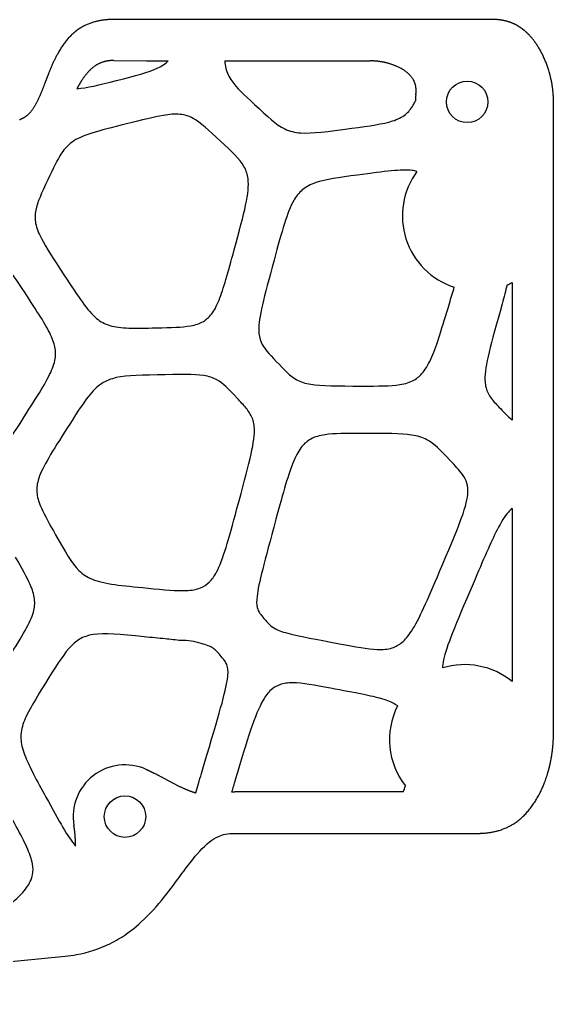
# Model space of a CAD drawing. Header units: millimetres. Extents: x -115 to 32, y -70 to 51.
# Drawn here: x -19.2 to 32.3, y -70 to 24 of the extents above; entities that cross this region are included whole.
import ezdxf

# ---------------------------------------------------------------- set-up
doc = ezdxf.new("R2010")
doc.units = ezdxf.units.MM
doc.layers.get('0').update_dxf_attribs({"linetype": 'CONTINUOUS'})

msp = doc.modelspace()

# ---------------------------------------------------------------- linework, layer by layer
for p, q in [((26.444, 23.96), (-10.1, 23.96)), ((-10.077, 20), (-6.923, 19.96)), ((-6.923, 19.96), (-4.831, 19.96)), ((0.62, 19.96), (14.685, 19.96)), ((32.325, -44.866), (32.325, 16)), ((28.325, -1.442), (28.325, -14.718)), ((28.325, -23.24), (28.325, -39.947)), ((17.856, -50.617), (1.595, -50.617)), ((1.595, -54.617), (25, -54.617)), ((-51.274, -69.984), (-14.765, -66.48))]:
    msp.add_line(p, q)
for centre in [(24, 16), (-9, -53)]:
    msp.add_circle(centre, 2)
for centre, radius, start, end in [((24, 16), 5, 172.14266, 178.94908), ((25, 5), 7.25, 143.68066, 251.95006), ((25, 5), 7.25, 293.19458, 297.30155), ((-3.356, -41), 5, 70.17691, 92.54842), ((23.76, -45.579), 7.25, 50.9716, 107.12618), ((23.76, -45.579), 7.25, 153.26675, 218.00598), ((-9, -53), 5, 65.91735, 189.56659)]:
    msp.add_arc(centre, radius, start, end)
for points, degree, knots in [([(-10.1, 23.96), (-10.67, 23.96), (-11.733, 23.868), (-13.1, 23.454), (-14.493, 22.4), (-15.462, 20.874), (-16.02, 19.631), (-16.349, 18.803), (-16.512, 18.382), (-16.527, 18.344)], 5, [0, 0, 0, 0, 0, 0, 0.1, 0.2, 0.3, 0.4, 0.4097349, 0.4097349, 0.4097349, 0.4097349, 0.4097349, 0.4097349]), ([(29.393, 22.988), (29.248, 23.102), (28.759, 23.447), (28.215, 23.714), (27.61, 23.889), (26.939, 23.96), (26.444, 23.96)], 5, [0.7108519, 0.7108519, 0.7108519, 0.7108519, 0.7108519, 0.7108519, 0.8, 1, 1, 1, 1, 1, 1]), ([(32.325, 16), (32.325, 16.452), (32.275, 17.352), (32.048, 18.687), (31.535, 20.223), (30.761, 21.595), (30.06, 22.422), (29.574, 22.847), (29.393, 22.988)], 5, [0, 0, 0, 0, 0, 0, 0.2, 0.4, 0.6, 0.7108519, 0.7108519, 0.7108519, 0.7108519, 0.7108519, 0.7108519]), ([(-10.077, 20), (-10.451, 20), (-11.15, 19.915), (-11.973, 19.565), (-12.633, 18.928), (-13.183, 18.099), (-13.503, 17.526), (-13.635, 17.277)], 5, [0, 0, 0, 0, 0, 0, 0.1, 0.2, 0.273387, 0.273387, 0.273387, 0.273387, 0.273387, 0.273387]), ([(-9.828, 18.061), (-7.966, 18.531), (-6.708, 18.848), (-5.423, 19.475), (-5.1, 19.694), (-4.831, 19.96)], 3, [0, 0, 0, 0, 0.5761734, 0.5761734, 0.8358467, 0.8358467, 0.8358467, 0.8358467]), ([(0.62, 19.96), (0.637, 19.711), (0.67, 19.481), (0.83, 18.815), (1.016, 18.424), (1.756, 17.377), (2.467, 16.711), (3.499, 15.746)], 3, [0.795647, 0.795647, 0.795647, 0.795647, 0.972103, 0.972103, 1.340937, 1.340937, 1.945243, 1.945243, 1.945243, 1.945243]), ([(-16.527, 18.344), (-16.66, 17.998), (-16.929, 17.285), (-17.314, 16.276), (-17.775, 15.329), (-18.321, 14.721), (-18.781, 14.431), (-19.078, 14.304), (-19.176, 14.267)], 5, [0.4097349, 0.4097349, 0.4097349, 0.4097349, 0.4097349, 0.4097349, 0.5, 0.6, 0.7, 0.7478192, 0.7478192, 0.7478192, 0.7478192, 0.7478192, 0.7478192]), ([(12.86, 13.454), (14.628, 13.693), (15.879, 13.862), (17.306, 14.322), (17.712, 14.524), (18.342, 15.034), (18.581, 15.321), (18.864, 15.809), (18.934, 15.945), (19.001, 16.092)], 3, [0, 0, 0, 0, 0.53521, 0.53521, 0.829786, 0.829786, 1.083885, 1.083885, 1.174064, 1.174064, 1.174064, 1.174064]), ([(3.499, 15.746), (4.785, 14.544), (5.573, 13.806), (6.881, 13.171), (7.366, 13.05), (9.039, 12.937), (10.481, 13.132), (12.86, 13.454)], 3, [0, 0, 0, 0, 0.528161, 0.528161, 0.828937, 0.828937, 1.372141, 1.372141, 1.372141, 1.372141]), ([(0.21, 12.22), (-0.943, 13.299), (-1.696, 14.003), (-2.827, 14.621), (-3.223, 14.75), (-4.173, 14.848), (-4.715, 14.8), (-6.204, 14.55), (-7.325, 14.267), (-8.853, 13.882)], 3, [0, 0, 0, 0, 0.473715, 0.473715, 0.732647, 0.732647, 1.016083, 1.016083, 1.431918, 1.431918, 1.431918, 1.431918]), ([(-8.853, 13.882), (-11.723, 13.158), (-13.158, 12.797), (-14.508, 11.836), (-14.821, 11.495), (-15.528, 10.436), (-15.908, 9.623), (-16.443, 8.481)], 3, [0, 0, 0, 0, 0.887863, 0.887863, 1.263668, 1.263668, 1.779259, 1.779259, 1.779259, 1.779259]), ([(1.527, 1.709), (2.53, 5.41), (3.032, 7.261), (2.813, 9.009), (2.685, 9.394), (2.046, 10.504), (1.31, 11.192), (0.21, 12.22)], 3, [0, 0, 0, 0, 1.150544, 1.150544, 1.530951, 1.530951, 2.258642, 2.258642, 2.258642, 2.258642]), ([(19.158, 9.294), (19.013, 9.331), (18.861, 9.359), (17.638, 9.51), (16.143, 9.308), (13.417, 8.939)], 3, [0.533281, 0.533281, 0.533281, 0.533281, 0.6107801, 0.6107801, 1.1155819, 1.1155819, 1.1155819, 1.1155819]), ([(-16.443, 8.481), (-17.048, 7.188), (-17.455, 6.318), (-17.698, 5.11), (-17.705, 4.7), (-17.522, 3.797), (-17.326, 3.325), (-16.605, 1.936), (-15.895, 0.846), (-14.886, -0.701)], 3, [0, 0, 0, 0, 0.428201, 0.428201, 0.673179, 0.673179, 0.930688, 0.930688, 1.361492, 1.361492, 1.361492, 1.361492]), ([(13.417, 8.939), (11.61, 8.695), (10.344, 8.524), (8.877, 8.028), (8.453, 7.804), (7.774, 7.224), (7.509, 6.889), (6.626, 5.345), (6.149, 3.588), (5.372, 0.72)], 3, [0, 0, 0, 0, 0.546899, 0.546899, 0.852522, 0.852522, 1.122836, 1.122836, 1.84597, 1.84597, 1.84597, 1.84597]), ([(-18.252, -3.042), (-19.51, -1.111), (-20.303, 0.107), (-21.435, 1.162), (-21.786, 1.391), (-22.54, 1.675), (-22.927, 1.74), (-24.288, 1.788), (-25.469, 1.61), (-27.179, 1.351)], 3, [0, 0, 0, 0, 0.691569, 0.691569, 1.004844, 1.004844, 1.28978, 1.28978, 1.875484, 1.875484, 1.875484, 1.875484]), ([(-5.98, -5.812), (-4.557, -5.782), (-3.502, -5.759), (-2.194, -5.527), (-1.79, -5.395), (-1.146, -5.017), (-0.893, -4.79), (-0.395, -4.146), (-0.16, -3.703), (0.51, -2.042), (0.929, -0.495), (1.527, 1.709)], 3, [0, 0, 0, 0, 0.427194, 0.427194, 0.683675, 0.683675, 0.903618, 0.903618, 1.161149, 1.161149, 1.653328, 1.653328, 1.653328, 1.653328]), ([(5.372, 0.72), (4.368, -2.981), (3.866, -4.832), (3.903, -6.496), (3.983, -6.855), (4.396, -7.781), (4.88, -8.296), (5.59, -9.052)], 3, [0, 0, 0, 0, 1.150545, 1.150545, 1.567051, 1.567051, 2.301638, 2.301638, 2.301638, 2.301638]), ([(-14.886, -0.701), (-13.459, -2.893), (-12.629, -4.166), (-11.35, -5.22), (-10.941, -5.442), (-9.942, -5.74), (-9.355, -5.807), (-7.902, -5.853), (-7.044, -5.835), (-5.98, -5.812)], 3, [0, 0, 0, 0, 0.78465, 0.78465, 1.131724, 1.131724, 1.494272, 1.494272, 1.847232, 1.847232, 1.847232, 1.847232]), ([(-18.259, -13.677), (-17.058, -11.774), (-16.279, -10.541), (-15.752, -9.022), (-15.677, -8.575), (-15.725, -7.707), (-15.829, -7.298), (-16.395, -5.892), (-17.143, -4.744), (-18.252, -3.042)], 3, [0, 0, 0, 0, 0.675083, 0.675083, 0.998817, 0.998817, 1.291335, 1.291335, 1.922225, 1.922225, 1.922225, 1.922225]), ([(13.853, -11.428), (15.43, -11.429), (16.595, -11.431), (18.038, -11.205), (18.483, -11.071), (19.197, -10.67), (19.481, -10.427), (20.044, -9.728), (20.315, -9.243), (21.086, -7.45), (21.581, -5.802), (22.281, -3.472)], 3, [0, 0, 0, 0, 0.473238, 0.473238, 0.755642, 0.755642, 0.99782, 0.99782, 1.283456, 1.283456, 1.814581, 1.814581, 1.814581, 1.814581]), ([(27.375, -3.496), (26.245, -7.496), (25.68, -9.496), (25.721, -11.274), (25.804, -11.65), (26.111, -12.337), (26.329, -12.646), (26.883, -13.294), (27.22, -13.637), (27.621, -14.045)], 3, [0, 0, 0, 0, 1.24702, 1.24702, 1.680869, 1.680869, 2.100838, 2.100838, 2.510565, 2.510565, 2.510565, 2.510565]), ([(5.59, -9.052), (6.412, -9.926), (6.93, -10.478), (7.941, -11.036), (8.363, -11.173), (9.932, -11.423), (11.39, -11.425), (13.853, -11.428)], 3, [0, 0, 0, 0, 0.3598867, 0.3598867, 0.577211, 0.577211, 0.9744746, 0.9744746, 0.9744746, 0.9744746]), ([(1.813, -12.606), (0.986, -11.726), (0.467, -11.173), (-0.505, -10.627), (-0.899, -10.499), (-2.346, -10.278), (-3.674, -10.307), (-5.912, -10.355)], 3, [0, 0, 0, 0, 0.3622762, 0.3622762, 0.5781642, 0.5781642, 0.9748172, 0.9748172, 0.9748172, 0.9748172]), ([(-5.912, -10.355), (-7.954, -10.398), (-9.238, -10.426), (-10.732, -10.873), (-11.162, -11.099), (-12.015, -11.799), (-12.432, -12.284), (-13.438, -13.68), (-14.042, -14.636), (-14.826, -15.878)], 3, [0, 0, 0, 0, 0.612671, 0.612671, 0.932167, 0.932167, 1.272212, 1.272212, 1.654376, 1.654376, 1.654376, 1.654376]), ([(1.796, -23.269), (2.918, -19.122), (3.478, -17.048), (3.481, -15.232), (3.408, -14.846), (3.127, -14.167), (2.93, -13.872), (2.438, -13.271), (2.151, -12.966), (1.813, -12.606)], 3, [0, 0, 0, 0, 1.288887, 1.288887, 1.756661, 1.756661, 2.191127, 2.191127, 2.590664, 2.590664, 2.590664, 2.590664]), ([(-26.235, -18.593), (-24.865, -18.74), (-23.907, -18.843), (-22.705, -18.726), (-22.33, -18.624), (-21.659, -18.268), (-21.36, -18.031), (-20.318, -16.936), (-19.522, -15.676), (-18.259, -13.677)], 3, [0, 0, 0, 0, 0.413291, 0.413291, 0.651023, 0.651023, 0.864824, 0.864824, 1.369182, 1.369182, 1.369182, 1.369182]), ([(-14.826, -15.878), (-16.246, -18.126), (-17.075, -19.439), (-17.504, -20.991), (-17.537, -21.413), (-17.425, -22.279), (-17.283, -22.722), (-16.752, -23.923), (-16.293, -24.737), (-15.692, -25.802)], 3, [0, 0, 0, 0, 0.797361, 0.797361, 1.133947, 1.133947, 1.464357, 1.464357, 1.91437, 1.91437, 1.91437, 1.91437]), ([(13.837, -16.005), (12.319, -16.003), (11.182, -16.002), (9.756, -16.213), (9.31, -16.342), (8.585, -16.733), (8.305, -16.974), (7.774, -17.624), (7.522, -18.071), (6.754, -19.87), (6.268, -21.665), (5.558, -24.293)], 3, [0, 0, 0, 0, 0.455577, 0.455577, 0.732866, 0.732866, 0.979706, 0.979706, 1.268892, 1.268892, 1.888235, 1.888235, 1.888235, 1.888235]), ([(22.337, -18.601), (21.388, -17.603), (20.804, -16.99), (19.687, -16.391), (19.232, -16.251), (17.616, -16.009), (16.182, -16.008), (13.837, -16.005)], 3, [0, 0, 0, 0, 0.413106, 0.413106, 0.655546, 0.655546, 1.071421, 1.071421, 1.071421, 1.071421]), ([(21.343, -29.334), (23.072, -25.262), (23.936, -23.226), (24.099, -21.47), (24.066, -21.122), (23.877, -20.506), (23.73, -20.236), (23.243, -19.553), (22.842, -19.131), (22.337, -18.601)], 3, [0, 0, 0, 0, 1.32714, 1.32714, 1.737027, 1.737027, 2.11319, 2.11319, 2.663296, 2.663296, 2.663296, 2.663296]), ([(-6.795, -30.942), (-5.208, -31.098), (-4.018, -31.214), (-2.557, -31.148), (-2.111, -31.071), (-1.403, -30.793), (-1.125, -30.613), (-0.618, -30.12), (-0.389, -29.8), (0.462, -28.205), (0.981, -26.285), (1.796, -23.269)], 3, [0, 0, 0, 0, 0.478419, 0.478419, 0.753159, 0.753159, 0.984536, 0.984536, 1.223672, 1.223672, 1.928509, 1.928509, 1.928509, 1.928509]), ([(28.325, -23.24), (28.205, -23.343), (28.088, -23.46), (27.617, -24.002), (27.27, -24.562), (26.274, -26.507), (25.567, -28.174), (24.574, -30.511)], 3, [0.5907664, 0.5907664, 0.5907664, 0.5907664, 0.6681927, 0.6681927, 0.9020823, 0.9020823, 1.263414, 1.263414, 1.263414, 1.263414]), ([(5.558, -24.293), (4.437, -28.44), (3.876, -30.514), (3.675, -32.172), (3.678, -32.524), (3.806, -33.031), (3.893, -33.204), (4.117, -33.531), (4.248, -33.685), (4.401, -33.865)], 3, [0, 0, 0, 0, 1.288886, 1.288886, 1.78634, 1.78634, 2.139017, 2.139017, 2.460225, 2.460225, 2.460225, 2.460225]), ([(-15.692, -25.802), (-14.746, -27.48), (-14.151, -28.534), (-13.065, -29.614), (-12.65, -29.883), (-11.579, -30.314), (-10.887, -30.465), (-9.128, -30.714), (-8.094, -30.815), (-6.795, -30.942)], 3, [0, 0, 0, 0, 0.577733, 0.577733, 0.898147, 0.898147, 1.257646, 1.257646, 1.588844, 1.588844, 1.588844, 1.588844]), ([(-20.16, -37.584), (-18.883, -35.522), (-18.121, -34.292), (-17.708, -32.807), (-17.674, -32.391), (-17.783, -31.536), (-17.923, -31.097), (-18.454, -29.889), (-18.924, -29.057), (-19.544, -27.956)], 3, [0, 0, 0, 0, 0.727582, 0.727582, 1.048366, 1.048366, 1.362265, 1.362265, 1.799314, 1.799314, 1.799314, 1.799314]), ([(11.686, -36.31), (13.236, -36.602), (14.398, -36.821), (15.872, -36.88), (16.336, -36.838), (17.11, -36.598), (17.424, -36.423), (18.03, -35.916), (18.327, -35.563), (19.386, -33.943), (20.163, -32.113), (21.343, -29.334)], 3, [0, 0, 0, 0, 0.473124, 0.473124, 0.75316, 0.75316, 0.997851, 0.997851, 1.266369, 1.266369, 1.944032, 1.944032, 1.944032, 1.944032]), ([(24.574, -30.511), (22.845, -34.584), (21.981, -36.62), (21.649, -38.164), (21.62, -38.423), (21.625, -38.651)], 3, [0, 0, 0, 0, 1.327139, 1.327139, 1.66003, 1.66003, 1.66003, 1.66003]), ([(4.401, -33.865), (4.797, -34.331), (5.049, -34.627), (5.836, -35.045), (6.268, -35.193), (7.896, -35.596), (9.351, -35.87), (11.686, -36.31)], 3, [0, 0, 0, 0, 0.1835609, 0.1835609, 0.3135134, 0.3135134, 0.5028021, 0.5028021, 0.5028021, 0.5028021]), ([(-7.162, -35.638), (-9.497, -35.409), (-10.973, -35.264), (-12.573, -35.503), (-13, -35.646), (-13.754, -36.099), (-14.084, -36.393), (-15.059, -37.516), (-15.724, -38.59), (-16.674, -40.125)], 3, [0, 0, 0, 0, 0.703716, 0.703716, 1.032896, 1.032896, 1.3342, 1.3342, 1.902899, 1.902899, 1.902899, 1.902899]), ([(-3.578, -36.005), (-4.08, -35.947), (-4.653, -35.887), (-5.726, -35.778), (-6.398, -35.712), (-7.162, -35.638)], 3, [0, 0, 0, 0, 0.1516126, 0.1516126, 0.3389429, 0.3389429, 0.3389429, 0.3389429]), ([(0.272, -37.537), (-0.017, -37.197), (-0.229, -36.947), (-0.78, -36.558), (-1.118, -36.418), (-1.66, -36.296)], 3, [0, 0, 0, 0, 0.133888, 0.133888, 0.2677761, 0.2677761, 0.2677761, 0.2677761]), ([(-1.628, -48.836), (-0.135, -43.825), (0.612, -41.32), (0.949, -39.315), (0.959, -38.915), (0.853, -38.382), (0.773, -38.206), (0.559, -37.875), (0.427, -37.719), (0.272, -37.537)], 3, [0, 0, 0, 0, 1.56853, 1.56853, 2.226539, 2.226539, 2.692795, 2.692795, 3.142273, 3.142273, 3.142273, 3.142273]), ([(-16.674, -40.125), (-17.795, -41.935), (-18.519, -43.104), (-19.01, -44.643), (-19.072, -45.126), (-18.983, -46.126), (-18.842, -46.639), (-18.208, -48.218), (-17.549, -49.423), (-16.625, -51.114)], 3, [0, 0, 0, 0, 0.63865, 0.63865, 0.967489, 0.967489, 1.282812, 1.282812, 1.799004, 1.799004, 1.799004, 1.799004]), ([(10.815, -40.603), (9.265, -40.311), (8.103, -40.092), (6.707, -40.081), (6.296, -40.134), (5.61, -40.377), (5.333, -40.546), (4.809, -41.021), (4.56, -41.343), (3.512, -43.139), (2.8, -45.528), (1.63, -49.457)], 3, [0, 0, 0, 0, 0.473124, 0.473124, 0.719001, 0.719001, 0.934593, 0.934593, 1.168186, 1.168186, 1.947814, 1.947814, 1.947814, 1.947814]), ([(17.285, -42.318), (17.216, -42.264), (17.143, -42.213), (16.745, -41.962), (16.347, -41.797), (14.792, -41.352), (13.302, -41.072), (10.815, -40.603)], 3, [0.2005647, 0.2005647, 0.2005647, 0.2005647, 0.2377804, 0.2377804, 0.3929768, 0.3929768, 0.6561114, 0.6561114, 0.6561114, 0.6561114]), ([(31.928, -48.217), (31.951, -48.121), (32.103, -47.481), (32.216, -46.822), (32.291, -46.149), (32.325, -45.461), (32.325, -44.866)], 5, [0.7644658, 0.7644658, 0.7644658, 0.7644658, 0.7644658, 0.7644658, 0.8, 1, 1, 1, 1, 1, 1]), ([(-6.96, -48.435), (-6.693, -48.554), (-6.161, -48.805), (-5.366, -49.217), (-4.424, -49.748), (-3.471, -50.239), (-2.771, -50.52), (-2.338, -50.651), (-2.183, -50.693)], 5, [0, 0, 0, 0, 0, 0, 0.2, 0.4, 0.6, 0.710991, 0.710991, 0.710991, 0.710991, 0.710991, 0.710991]), ([(25, -54.617), (25.648, -54.617), (26.855, -54.501), (28.394, -53.982), (29.899, -52.751), (30.96, -51.045), (31.535, -49.627), (31.818, -48.662), (31.928, -48.217)], 5, [0, 0, 0, 0, 0, 0, 0.2, 0.4, 0.6, 0.7644658, 0.7644658, 0.7644658, 0.7644658, 0.7644658, 0.7644658]), ([(-22.084, -63.164), (-20.602, -61.967), (-19.546, -61.084), (-18.488, -59.888), (-18.226, -59.499), (-17.931, -58.786), (-17.866, -58.459), (-17.869, -57.752), (-17.941, -57.373), (-18.393, -55.966), (-19.059, -54.747), (-20.001, -53.024)], 3, [0.11025, 0.11025, 0.11025, 0.11025, 0.739067, 0.739067, 1.082875, 1.082875, 1.36787, 1.36787, 1.65887, 1.65887, 2.337883, 2.337883, 2.337883, 2.337883]), ([(-7.428, -63.17), (-6.59, -62.406), (-5.876, -61.589), (-5.245, -60.801), (-3.959, -59.195), (-2.956, -57.676), (-2.048, -56.625), (-1.355, -55.822), (-0.757, -55.317), (-0.223, -55.031), (-0.145, -54.99), (-0.068, -54.951), (0.01, -54.915)], 3, [0.264863, 0.264863, 0.264863, 0.264863, 0.385935, 0.385935, 0.385935, 0.6327296, 0.6327296, 0.6327296, 0.8211599, 0.8211599, 0.8211599, 0.8486783, 0.8486783, 0.8486783, 0.8486783]), ([(-10.467, -65.27), (-10.175, -65.127), (-9.892, -64.973), (-9.618, -64.81), (-8.801, -64.321), (-8.077, -63.762), (-7.428, -63.17)], 3, [0.1397911, 0.1397911, 0.1397911, 0.1397911, 0.1711286, 0.1711286, 0.1711286, 0.264863, 0.264863, 0.264863, 0.264863])]:
    msp.add_open_spline(points, degree=degree, knots=knots)
for points, degree in [([(19.047, 16.684), (19.086, 16.969), (19.097, 17.5), (18.908, 18.182), (18.309, 18.887), (17.208, 19.504), (16.205, 19.813), (15.442, 19.934), (14.937, 19.96), (14.685, 19.96)], 5), ([(-13.635, 17.277), (-12.688, 17.34), (-11.503, 17.639), (-9.828, 18.061)], 3), ([(27.855, -1.664), (27.707, -2.223), (27.548, -2.832), (27.375, -3.496)], 3), ([(22.281, -3.472), (22.45, -2.907), (22.608, -2.382), (22.754, -1.893)], 3), ([(27.621, -14.045), (27.879, -14.293), (28.112, -14.516), (28.325, -14.718)], 3), ([(-2.183, -50.693), (-2.009, -50.116), (-1.825, -49.498), (-1.628, -48.836)], 3), ([(1.63, -49.457), (1.509, -49.861), (1.394, -50.249), (1.283, -50.622)], 3), ([(1.283, -50.622), (1.345, -50.62), (1.407, -50.618), (1.469, -50.617), (1.532, -50.617), (1.595, -50.617)], 5), ([(17.856, -50.617), (17.922, -50.419), (17.986, -50.228), (18.047, -50.043)], 3), ([(-16.625, -51.114), (-15.311, -53.518), (-14.535, -54.939), (-13.775, -55.843)], 3), ([(-13.775, -55.843), (-13.771, -55.437), (-13.784, -55.031), (-13.815, -54.628), (-13.864, -54.228), (-13.93, -53.831)], 5), ([(0.01, -54.915), (0.439, -54.719), (0.888, -54.617), (1.595, -54.617)], 3), ([(-13.679, -66.327), (-12.547, -66.117), (-11.457, -65.754), (-10.467, -65.27)], 3), ([(-14.765, -66.48), (-14.4, -66.445), (-14.037, -66.394), (-13.679, -66.327)], 3)]:
    msp.add_open_spline(points, degree=degree)

doc.saveas('drawing.dxf')
